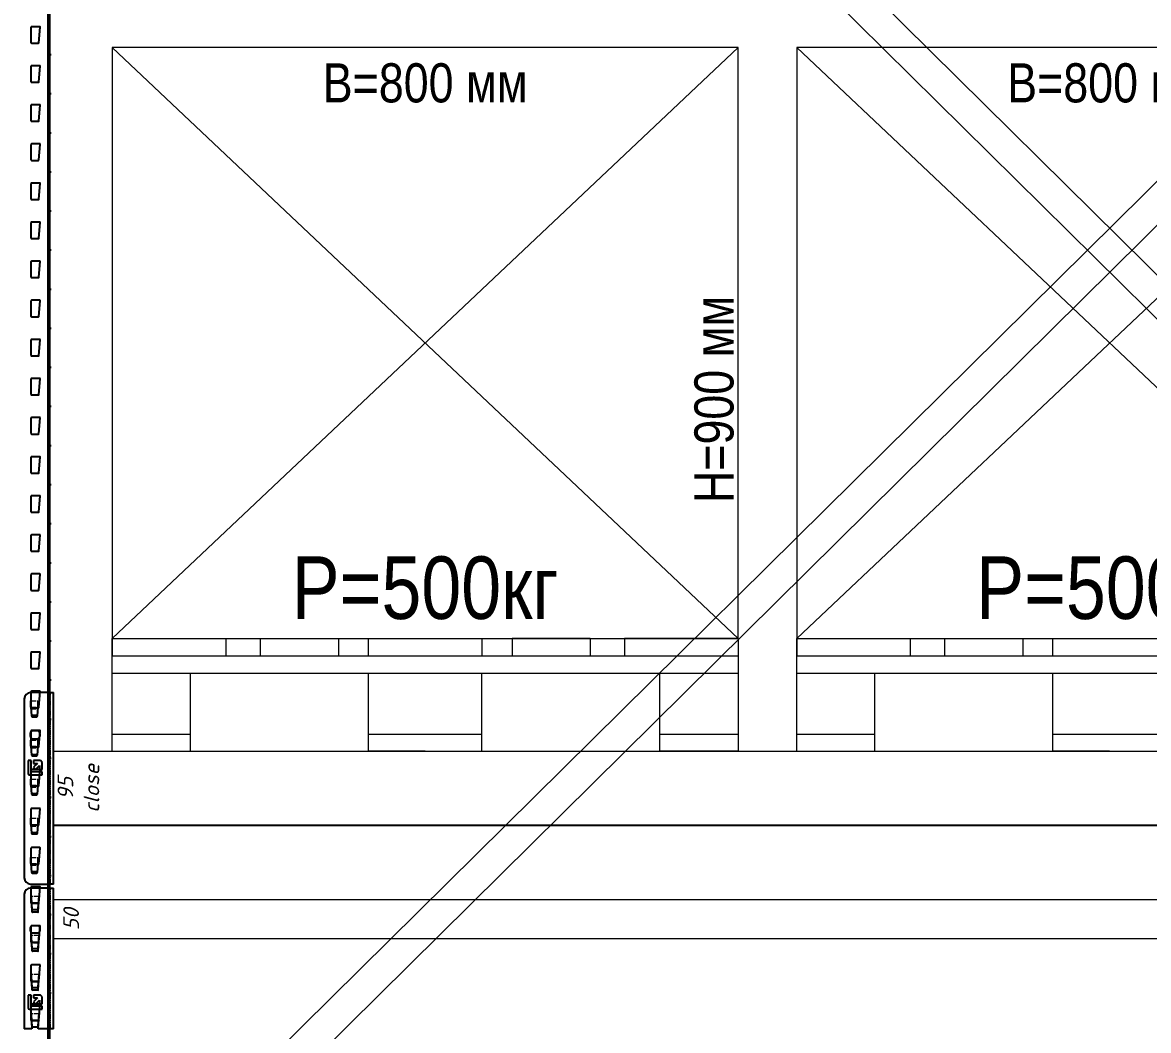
# Model space of a CAD drawing. Header units: millimetres. Extents: x 2140 to 223837, y 2113 to 170313.
# Drawn here: x 220067 to 221506, y 117347 to 118636 of the extents above; entities that cross this region are included whole.
import ezdxf

# ---------------------------------------------------------------- set-up
doc = ezdxf.new("R2010")
doc.units = ezdxf.units.MM
doc.linetypes.add('PHANTOM', pattern=[12.7, 6.35, -1.27, 1.27, -1.27, 1.27, -1.27])
doc.layers.add('0_ANNOT_Dimensions', color=7, linetype='Continuous')
doc.layers.add('2.Стойка', color=7, linetype='Continuous')
for name, color, linetype, lineweight in [('1.Балка', 5, 'Continuous', 0), ('20.Груз', 7, 'Continuous', 0), ('25.Размера', 7, 'Continuous', 0), ('37.Паллеты', 32, 'Continuous', 0), ('52.Труба СВЖ', 7, 'Continuous', 0), ('7.Поддон', 32, 'Continuous', 0)]:
    doc.layers.add(name, color=color, linetype=linetype, lineweight=lineweight)
doc.styles.add('Arial Narrow', font='ARIALN.TTF')
doc.styles.add('GOST', font='isocpeur.ttf')
doc.styles.add('Курсив', font='isocpeui.ttf')
doc.dimstyles.new('80', dxfattribs={"dimtxt": 80, "dimasz": 80, "dimexe": 0.18, "dimexo": 0, "dimgap": 20, "dimtad": 1, "dimdec": 0, "dimzin": 0, "dimdsep": 46, "dimtxsty": 'Курсив', "dimcen": 0.09, "dimadec": 0, "dimazin": 0, "dimtfac": 1, "dimtdec": 0, "dimtofl": 0, "dimtmove": 0, "dimatfit": 3, "dimfxl": 0.18, "dimtolj": 1, "dimtzin": 0, "dimarcsym": 0})
doc.dimstyles.new('blok40', dxfattribs={"dimtxt": 40, "dimasz": 80, "dimexe": 0.18, "dimexo": 0, "dimgap": 5, "dimtad": 1, "dimtoh": 1, "dimdec": 0, "dimzin": 0, "dimdsep": 46, "dimtxsty": 'GOST', "dimblk": 'NONE', "dimcen": 0.09, "dimse1": 1, "dimse2": 1, "dimsd1": 1, "dimsd2": 1, "dimadec": 0, "dimazin": 0, "dimtfac": 1, "dimtdec": 0, "dimtofl": 0, "dimtmove": 0, "dimatfit": 2, "dimldrblk": 'NONE', "dimfxl": 0.18, "dimtolj": 1, "dimtzin": 0, "dimarcsym": 0})
doc.dimstyles.new('Рзм блок', dxfattribs={"dimtxt": 40, "dimasz": 80, "dimexe": 0.18, "dimexo": 0, "dimgap": 5, "dimtad": 1, "dimtoh": 1, "dimdec": 0, "dimzin": 0, "dimdsep": 46, "dimtxsty": 'Курсив', "dimblk": 'NONE', "dimcen": 0.09, "dimse1": 1, "dimse2": 1, "dimsd1": 1, "dimsd2": 1, "dimadec": 0, "dimazin": 0, "dimtfac": 1, "dimtdec": 0, "dimtofl": 0, "dimtmove": 0, "dimatfit": 2, "dimldrblk": 'NONE', "dimfxl": 0.18, "dimtolj": 1, "dimtzin": 0, "dimarcsym": 0})

# ---------------------------------------------------------------- blocks, each defined once
blk = doc.blocks.new('*U491')
at = {"layer": '2.Стойка', "color": 0, "linetype": 'ByBlock'}
for p, q in [((-2, 0), (-2, 12200)), ((0, 0), (0, 12200)), ((-24, 8900.5), (-24, 8880.5)), ((-12.5, 8901), (-23.5, 8901)), ((-13.9, 8880.5), (-12, 8900.5)), ((-23.5, 8880), (-14.4, 8880)), ((0, 8870.5), (-2, 8870.5)), ((2, 8865), (-2, 8865)), ((0, 8859.5), (-2, 8859.5)), ((-24, 8850.5), (-24, 8830.5)), ((-12.5, 8851), (-23.5, 8851)), ((-13.9, 8830.5), (-12, 8850.5)), ((-23.5, 8830), (-14.4, 8830)), ((0, 8820.5), (-2, 8820.5)), ((2, 8815), (-2, 8815)), ((0, 8809.5), (-2, 8809.5)), ((-24, 8800.5), (-24, 8780.5)), ((-12.5, 8801), (-23.5, 8801)), ((-13.9, 8780.5), (-12, 8800.5)), ((-23.5, 8780), (-14.4, 8780)), ((0, 8770.5), (-2, 8770.5)), ((2, 8765), (-2, 8765)), ((0, 8759.5), (-2, 8759.5)), ((-24, 8750.5), (-24, 8730.5)), ((-12.5, 8751), (-23.5, 8751)), ((-13.9, 8730.5), (-12, 8750.5)), ((-23.5, 8730), (-14.4, 8730)), ((0, 8720.5), (-2, 8720.5)), ((2, 8715), (-2, 8715)), ((0, 8709.5), (-2, 8709.5)), ((-24, 8700.5), (-24, 8680.5)), ((-12.5, 8701), (-23.5, 8701)), ((-13.9, 8680.5), (-12, 8700.5)), ((-23.5, 8680), (-14.4, 8680)), ((0, 8670.5), (-2, 8670.5)), ((-12.5, 8651), (-23.5, 8651)), ((2, 8665), (-2, 8665)), ((0, 8659.5), (-2, 8659.5)), ((-24, 8650.5), (-24, 8630.5)), ((-13.9, 8630.5), (-12, 8650.5)), ((-23.5, 8630), (-14.4, 8630)), ((0, 8620.5), (-2, 8620.5)), ((2, 8615), (-2, 8615)), ((0, 8609.5), (-2, 8609.5)), ((-24, 8600.5), (-24, 8580.5)), ((-12.5, 8601), (-23.5, 8601)), ((-13.9, 8580.5), (-12, 8600.5)), ((-23.5, 8580), (-14.4, 8580)), ((0, 8570.5), (-2, 8570.5)), ((2, 8565), (-2, 8565)), ((-24, 8550.5), (-24, 8530.5)), ((-12.5, 8551), (-23.5, 8551)), ((-13.9, 8530.5), (-12, 8550.5)), ((0, 8559.5), (-2, 8559.5)), ((-23.5, 8530), (-14.4, 8530)), ((0, 8520.5), (-2, 8520.5)), ((2, 8515), (-2, 8515)), ((0, 8509.5), (-2, 8509.5)), ((-24, 8500.5), (-24, 8480.5)), ((-12.5, 8501), (-23.5, 8501)), ((-13.9, 8480.5), (-12, 8500.5)), ((-23.5, 8480), (-14.4, 8480)), ((0, 8470.5), (-2, 8470.5)), ((2, 8465), (-2, 8465)), ((-24, 8450.5), (-24, 8430.5)), ((-12.5, 8451), (-23.5, 8451)), ((-13.9, 8430.5), (-12, 8450.5)), ((0, 8459.5), (-2, 8459.5)), ((-23.5, 8430), (-14.4, 8430)), ((0, 8420.5), (-2, 8420.5)), ((2, 8415), (-2, 8415)), ((0, 8409.5), (-2, 8409.5)), ((-24, 8400.5), (-24, 8380.5)), ((-12.5, 8401), (-23.5, 8401)), ((-13.9, 8380.5), (-12, 8400.5)), ((-23.5, 8380), (-14.4, 8380)), ((0, 8370.5), (-2, 8370.5)), ((2, 8365), (-2, 8365)), ((-24, 8350.5), (-24, 8330.5)), ((-12.5, 8351), (-23.5, 8351)), ((-13.9, 8330.5), (-12, 8350.5)), ((0, 8359.5), (-2, 8359.5)), ((-23.5, 8330), (-14.4, 8330)), ((0, 8320.5), (-2, 8320.5)), ((2, 8315), (-2, 8315)), ((0, 8309.5), (-2, 8309.5)), ((-24, 8300.5), (-24, 8280.5)), ((-12.5, 8301), (-23.5, 8301)), ((-13.9, 8280.5), (-12, 8300.5)), ((-23.5, 8280), (-14.4, 8280)), ((0, 8270.5), (-2, 8270.5)), ((2, 8265), (-2, 8265)), ((-24, 8250.5), (-24, 8230.5)), ((-12.5, 8251), (-23.5, 8251)), ((-13.9, 8230.5), (-12, 8250.5)), ((0, 8259.5), (-2, 8259.5)), ((-23.5, 8230), (-14.4, 8230)), ((0, 8220.5), (-2, 8220.5)), ((2, 8215), (-2, 8215)), ((0, 8209.5), (-2, 8209.5)), ((-24, 8200.5), (-24, 8180.5)), ((-12.5, 8201), (-23.5, 8201)), ((-13.9, 8180.5), (-12, 8200.5)), ((-23.5, 8180), (-14.4, 8180)), ((0, 8170.5), (-2, 8170.5)), ((2, 8165), (-2, 8165)), ((-24, 8150.5), (-24, 8130.5)), ((-12.5, 8151), (-23.5, 8151)), ((-13.9, 8130.5), (-12, 8150.5)), ((0, 8159.5), (-2, 8159.5)), ((-23.5, 8130), (-14.4, 8130)), ((0, 8120.5), (-2, 8120.5)), ((2, 8115), (-2, 8115)), ((0, 8109.5), (-2, 8109.5)), ((-24, 8100.5), (-24, 8080.5)), ((-12.5, 8101), (-23.5, 8101)), ((-13.9, 8080.5), (-12, 8100.5)), ((-23.5, 8080), (-14.4, 8080)), ((0, 8070.5), (-2, 8070.5)), ((2, 8065), (-2, 8065)), ((-24, 8050.5), (-24, 8030.5)), ((-12.5, 8051), (-23.5, 8051)), ((-13.9, 8030.5), (-12, 8050.5)), ((0, 8059.5), (-2, 8059.5)), ((-23.5, 8030), (-14.4, 8030)), ((0, 8020.5), (-2, 8020.5)), ((2, 8015), (-2, 8015)), ((0, 8009.5), (-2, 8009.5)), ((-24, 8000.5), (-24, 7980.5)), ((-12.5, 8001), (-23.5, 8001)), ((-13.9, 7980.5), (-12, 8000.5)), ((-23.5, 7980), (-14.4, 7980)), ((0, 7970.5), (-2, 7970.5)), ((2, 7965), (-2, 7965)), ((-24, 7950.5), (-24, 7930.5)), ((-12.5, 7951), (-23.5, 7951)), ((-13.9, 7930.5), (-12, 7950.5)), ((0, 7959.5), (-2, 7959.5)), ((-23.5, 7930), (-14.4, 7930)), ((0, 7920.5), (-2, 7920.5)), ((2, 7915), (-2, 7915)), ((0, 7909.5), (-2, 7909.5)), ((-24, 7900.5), (-24, 7880.5)), ((-12.5, 7901), (-23.5, 7901)), ((-13.9, 7880.5), (-12, 7900.5)), ((-23.5, 7880), (-14.4, 7880)), ((0, 7870.5), (-2, 7870.5)), ((2, 7865), (-2, 7865)), ((0, 7859.5), (-2, 7859.5)), ((-24, 7850.5), (-24, 7830.5)), ((-12.5, 7851), (-23.5, 7851)), ((-13.9, 7830.5), (-12, 7850.5)), ((-23.5, 7830), (-14.4, 7830)), ((0, 7820.5), (-2, 7820.5)), ((2, 7815), (-2, 7815)), ((0, 7809.5), (-2, 7809.5)), ((-24, 7800.5), (-24, 7780.5)), ((-12.5, 7801), (-23.5, 7801)), ((-13.9, 7780.5), (-12, 7800.5)), ((-23.5, 7780), (-14.4, 7780)), ((0, 7770.5), (-2, 7770.5)), ((2, 7765), (-2, 7765)), ((0, 7759.5), (-2, 7759.5)), ((-24, 7750.5), (-24, 7730.5)), ((-12.5, 7751), (-23.5, 7751)), ((-13.9, 7730.5), (-12, 7750.5)), ((-23.5, 7730), (-14.4, 7730)), ((0, 7720.5), (-2, 7720.5)), ((-12.5, 7701), (-23.5, 7701)), ((2, 7715), (-2, 7715)), ((0, 7709.5), (-2, 7709.5)), ((-24, 7700.5), (-24, 7680.5)), ((-13.9, 7680.5), (-12, 7700.5)), ((-23.5, 7680), (-14.4, 7680)), ((0, 7670.5), (-2, 7670.5)), ((2, 7665), (-2, 7665)), ((0, 7659.5), (-2, 7659.5)), ((-24, 7650.5), (-24, 7630.5)), ((-12.5, 7651), (-23.5, 7651)), ((-13.9, 7630.5), (-12, 7650.5)), ((-23.5, 7630), (-14.4, 7630)), ((0, 7620.5), (-2, 7620.5))]:
    blk.add_line(p, q, dxfattribs=at)
for centre, start, end in [((-23.5, 8900.5), 90, 180), ((-12.5, 8900.5), 354.5597, 90), ((-23.5, 8880.5), 180, 270), ((-14.4, 8880.5), 270, 354.5597), ((-23.5, 8850.5), 90, 180), ((-12.5, 8850.5), 354.5597, 90), ((-23.5, 8830.5), 180, 270), ((-14.4, 8830.5), 270, 354.5597), ((-23.5, 8800.5), 90, 180), ((-12.5, 8800.5), 354.5597, 90), ((-23.5, 8780.5), 180, 270), ((-14.4, 8780.5), 270, 354.5597), ((-23.5, 8750.5), 90, 180), ((-12.5, 8750.5), 354.5597, 90), ((-23.5, 8730.5), 180, 270), ((-14.4, 8730.5), 270, 354.5597), ((-23.5, 8700.5), 90, 180), ((-12.5, 8700.5), 354.5597, 90), ((-23.5, 8680.5), 180, 270), ((-14.4, 8680.5), 270, 354.5597), ((-23.5, 8650.5), 90, 180), ((-12.5, 8650.5), 354.5597, 90), ((-23.5, 8630.5), 180, 270), ((-14.4, 8630.5), 270, 354.5597), ((-23.5, 8600.5), 90, 180), ((-12.5, 8600.5), 354.5597, 90), ((-23.5, 8580.5), 180, 270), ((-14.4, 8580.5), 270, 354.5597), ((-23.5, 8550.5), 90, 180), ((-12.5, 8550.5), 354.5597, 90), ((-23.5, 8530.5), 180, 270), ((-14.4, 8530.5), 270, 354.5597), ((-23.5, 8500.5), 90, 180), ((-12.5, 8500.5), 354.5597, 90), ((-23.5, 8480.5), 180, 270), ((-14.4, 8480.5), 270, 354.5597), ((-23.5, 8450.5), 90, 180), ((-12.5, 8450.5), 354.5597, 90), ((-23.5, 8430.5), 180, 270), ((-14.4, 8430.5), 270, 354.5597), ((-23.5, 8400.5), 90, 180), ((-12.5, 8400.5), 354.5597, 90), ((-23.5, 8380.5), 180, 270), ((-14.4, 8380.5), 270, 354.5597), ((-23.5, 8350.5), 90, 180), ((-12.5, 8350.5), 354.5597, 90), ((-23.5, 8330.5), 180, 270), ((-14.4, 8330.5), 270, 354.5597), ((-23.5, 8300.5), 90, 180), ((-12.5, 8300.5), 354.5597, 90), ((-23.5, 8280.5), 180, 270), ((-14.4, 8280.5), 270, 354.5597), ((-23.5, 8250.5), 90, 180), ((-12.5, 8250.5), 354.5597, 90), ((-23.5, 8230.5), 180, 270), ((-14.4, 8230.5), 270, 354.5597), ((-23.5, 8200.5), 90, 180), ((-12.5, 8200.5), 354.5597, 90), ((-23.5, 8180.5), 180, 270), ((-14.4, 8180.5), 270, 354.5597), ((-23.5, 8150.5), 90, 180), ((-12.5, 8150.5), 354.5597, 90), ((-23.5, 8130.5), 180, 270), ((-14.4, 8130.5), 270, 354.5597), ((-23.5, 8100.5), 90, 180), ((-12.5, 8100.5), 354.5597, 90), ((-23.5, 8080.5), 180, 270), ((-14.4, 8080.5), 270, 354.5597), ((-23.5, 8050.5), 90, 180), ((-12.5, 8050.5), 354.5597, 90), ((-23.5, 8030.5), 180, 270), ((-14.4, 8030.5), 270, 354.5597), ((-23.5, 8000.5), 90, 180), ((-12.5, 8000.5), 354.5597, 90), ((-23.5, 7980.5), 180, 270), ((-14.4, 7980.5), 270, 354.5597), ((-23.5, 7950.5), 90, 180), ((-12.5, 7950.5), 354.5597, 90), ((-23.5, 7930.5), 180, 270), ((-14.4, 7930.5), 270, 354.5597), ((-23.5, 7900.5), 90, 180), ((-12.5, 7900.5), 354.5597, 90), ((-23.5, 7880.5), 180, 270), ((-14.4, 7880.5), 270, 354.5597), ((-23.5, 7850.5), 90, 180), ((-12.5, 7850.5), 354.5597, 90), ((-23.5, 7830.5), 180, 270), ((-14.4, 7830.5), 270, 354.5597), ((-23.5, 7800.5), 90, 180), ((-12.5, 7800.5), 354.5597, 90), ((-23.5, 7780.5), 180, 270), ((-14.4, 7780.5), 270, 354.5597), ((-23.5, 7750.5), 90, 180), ((-12.5, 7750.5), 354.5597, 90), ((-23.5, 7730.5), 180, 270), ((-14.4, 7730.5), 270, 354.5597), ((-23.5, 7700.5), 90, 180), ((-12.5, 7700.5), 354.5597, 90), ((-23.5, 7680.5), 180, 270), ((-14.4, 7680.5), 270, 354.5597), ((-23.5, 7650.5), 90, 180), ((-12.5, 7650.5), 354.5597, 90), ((-23.5, 7630.5), 180, 270), ((-14.4, 7630.5), 270, 354.5597)]:
    blk.add_arc(centre, 0.5, start, end, dxfattribs=at)
blk = doc.blocks.new('*D774')
at = {"layer": 'Defpoints', "color": 0, "linetype": 'ByBlock', "transparency": 16777216}
for p in [(5, 19.3), (2705, 19.3), (2705, -11.8)]:
    blk.add_point(p, dxfattribs=at)
at = {"layer": 'Defpoints', "color": 0, "linetype": 'ByBlock', "transparency": 16777216, "insert": (2669.4, 3.4), "char_height": 20, "attachment_point": 5, "style": 'Курсив'}
blk.add_mtext('\\A1;2700', dxfattribs=at)
blk = doc.blocks.new('_None')
blk = doc.blocks.new('*D784')
at = {"layer": 'Defpoints', "color": 0, "linetype": 'ByBlock', "transparency": 16777216}
for p in [(8, 19.3), (42.4, 19.3), (8, -30.7)]:
    blk.add_point(p, dxfattribs=at)
at = {"layer": 'Defpoints', "color": 0, "linetype": 'ByBlock', "transparency": 16777216, "insert": (27.4, -5.7), "char_height": 20, "attachment_point": 5, "rotation": 90, "style": 'Курсив'}
blk.add_mtext('\\A1;50', dxfattribs=at)
blk = doc.blocks.new('*D1729')
at = {"layer": 'Defpoints', "color": 0, "transparency": 16777216}
for p in [(5, -40.7), (5, -135.7), (68.4, -135.7)]:
    blk.add_point(p, dxfattribs=at)
at = {"layer": '0_ANNOT_Dimensions', "color": 0, "transparency": 16777216, "insert": (36.7, -88.2), "char_height": 20, "attachment_point": 5, "rotation": 90, "style": 'Курсив'}
blk.add_mtext('\\A1;95\\Pclose', dxfattribs=at)
blk = doc.blocks.new('*U712')
at = {"layer": '52.Труба СВЖ', "color": 3}
for p, q in [((2830.2, 3195.3), (-28.3, 367.2)), ((-0.2, 3195.3), (2860.4, 365)), ((2832.3, 336.6), (-28.3, 3166.8)), ((-0.2, 338.7), (2858.3, 3166.8))]:
    blk.add_line(p, q, dxfattribs=at)
blk = doc.blocks.new('поддон')
at = {"layer": '7.Поддон', "color": 0, "linetype": 'ByBlock'}
for p, q in [((0, 0), (0, 144)), ((0, 144), (0, 122)), ((0, 144), (145, 144)), ((145, 144), (145, 122)), ((189, 144), (289, 144)), ((189, 144), (189, 122)), ((289, 144), (289, 122)), ((327.5, 122), (327.5, 144)), ((327.5, 144), (472.5, 144)), ((472.5, 144), (472.5, 122)), ((611, 144), (511, 144)), ((511, 144), (511, 122)), ((611, 144), (611, 122)), ((800, 144), (655, 144)), ((655, 144), (655, 122)), ((800, 144), (800, 0)), ((0, 122), (800, 122)), ((0, 100), (800, 100)), ((100, 0), (100, 100)), ((327.5, 0), (327.5, 100)), ((472.5, 0), (472.5, 100)), ((700, 0), (700, 100)), ((0, 22), (100, 22)), ((327.5, 22), (472.5, 22)), ((700, 22), (800, 22)), ((0, 0), (100, 0)), ((400, 0), (327.5, 0)), ((400, 0), (472.5, 0)), ((800, 0), (700, 0))]:
    blk.add_line(p, q, dxfattribs=at)
blk = doc.blocks.new('*D1571')
at = {"layer": 'Defpoints', "color": 0, "linetype": 'ByBlock', "transparency": 16777216}
for p in [(475, 500, 0), (475, 0, 0), (475, 0)]:
    blk.add_point(p, dxfattribs=at)
at = {"layer": '25.Размера', "color": 0, "linetype": 'ByBlock', "transparency": 16777216, "insert": (475, 208.6), "char_height": 80, "attachment_point": 5, "style": 'Arial Narrow'}
blk.add_mtext('\\A1;Р=500кг', dxfattribs=at)
blk = doc.blocks.new('*D1584')
at = {"layer": 'Defpoints', "color": 0, "linetype": 'ByBlock', "transparency": 16777216}
for p in [(75, 900), (875, 900), (875, 900)]:
    blk.add_point(p, dxfattribs=at)
at = {"layer": '25.Размера', "color": 0, "linetype": 'ByBlock', "transparency": 16777216, "insert": (475, 854.5), "char_height": 50, "attachment_point": 5, "style": 'Arial Narrow'}
blk.add_mtext('\\A1;В=800 мм', dxfattribs=at)
blk = doc.blocks.new('*D1576')
at = {"layer": 'Defpoints', "color": 0, "linetype": 'ByBlock', "transparency": 16777216}
for p in [(875, 900), (875, 900), (875, 0)]:
    blk.add_point(p, dxfattribs=at)
at = {"layer": '25.Размера', "color": 0, "linetype": 'ByBlock', "transparency": 16777216, "insert": (844.5, 450), "char_height": 50, "attachment_point": 5, "rotation": 90, "style": 'Arial Narrow'}
blk.add_mtext('\\A1;Н=900 мм', dxfattribs=at)
blk = doc.blocks.new('*D1579')
at = {"layer": 'Defpoints', "color": 0, "linetype": 'ByBlock', "transparency": 16777216}
for p in [(1350, 500, 0), (1350, 0, 0), (1350, 0)]:
    blk.add_point(p, dxfattribs=at)
at = {"layer": '25.Размера', "color": 0, "linetype": 'ByBlock', "transparency": 16777216, "insert": (1350, 208.6), "char_height": 80, "attachment_point": 5, "style": 'Arial Narrow'}
blk.add_mtext('\\A1;Р=500кг', dxfattribs=at)
blk = doc.blocks.new('*D1580')
at = {"layer": 'Defpoints', "color": 0, "linetype": 'ByBlock', "transparency": 16777216}
for p in [(950, 900), (1750, 900), (1750, 900)]:
    blk.add_point(p, dxfattribs=at)
at = {"layer": '25.Размера', "color": 0, "linetype": 'ByBlock', "transparency": 16777216, "insert": (1350, 854.5), "char_height": 50, "attachment_point": 5, "style": 'Arial Narrow'}
blk.add_mtext('\\A1;В=800 мм', dxfattribs=at)
blk = doc.blocks.new('*U771')
at = {"layer": '1.Балка', "color": 0, "linetype": 'Continuous', "lineweight": 25}
for p, q in [((-3, 34.3), (-24.5, 34.3)), ((-3, 34.3), (5, 34.3)), ((5, -145.7), (5, 34.3)), ((-32.5, 26.3), (-32.5, -145.7)), ((-23.8, 23.6), (-23.8, 22.6)), ((-23.8, 22.6), (-22.8, 4.2)), ((-23.4, 16.1), (-22.7, 4.2)), ((-23.4, 15.7), (-23.3, 15.2)), ((-14.7, 4.2), (-14, 16.1)), ((-14.6, 4.2), (-13.6, 22.6)), ((-14.1, 15.2), (-14, 15.7)), ((-13.6, 23.6), (-13.6, 22.6)), ((-23.2, 14), (-22.8, 7.2)), ((-15.3, 6.5), (-22.1, 6.5)), ((-15.4, 3.5), (-22, 3.5)), ((-14.6, 7.2), (-14.2, 14)), ((-14.1, -13.8), (-22.9, -13.8)), ((-23.8, -26.4), (-23.8, -27.4)), ((-23.8, -27.4), (-22.8, -45.8)), ((-22.9, -23), (-14.1, -23)), ((-14.6, -45.8), (-13.6, -27.4)), ((-13.6, -26.4), (-13.6, -27.4)), ((-23.4, -33.9), (-22.7, -45.8)), ((-23.4, -34.3), (-23.3, -34.8)), ((-23.2, -36), (-22.8, -42.8)), ((-14.7, -45.8), (-14, -33.9)), ((-14.6, -42.8), (-14.2, -36)), ((-14.1, -34.8), (-14, -34.3)), ((-15.3, -43.5), (-22.1, -43.5)), ((-15.4, -46.5), (-22, -46.5)), ((-23.8, -76.4), (-23.8, -77.4)), ((-23.8, -77.4), (-22.8, -95.8)), ((-23.4, -83.9), (-22.7, -95.8)), ((-23.4, -84.3), (-23.3, -84.8)), ((-23.2, -86), (-22.8, -92.8)), ((-14.7, -95.8), (-14, -83.9)), ((-14.6, -95.8), (-13.6, -77.4)), ((-14.6, -92.8), (-14.2, -86)), ((-14.1, -84.8), (-14, -84.3)), ((-13.6, -76.4), (-13.6, -77.4)), ((-15.3, -93.5), (-22.1, -93.5)), ((-15.4, -96.5), (-22, -96.5)), ((-27.5, -102.7), (-27.5, -119.2)), ((-23.7, -102.7), (-27.5, -102.7)), ((-23.7, -116.9), (-23.7, -102.7)), ((-15.8, -106.2), (-20.9, -111.2)), ((-20.9, -111.2), (-18, -114)), ((-11.7, -102.7), (-20.7, -102.7)), ((-20.7, -102.7), (-20.7, -106.2)), ((-20.7, -106.2), (-15.8, -106.2)), ((-18, -114), (-13, -109)), ((-13, -109), (-13, -113.9)), ((-13, -113.9), (-9.5, -113.9)), ((-9.5, -104.9), (-11.7, -102.7)), ((-9.5, -113.9), (-9.5, -104.9)), ((-26, -120.7), (-9.5, -120.7)), ((-23.8, -126.4), (-23.8, -127.4)), ((-23.8, -127.4), (-22.8, -145.7)), ((-9.5, -116.9), (-23.7, -116.9)), ((-14.6, -145.7), (-13.6, -127.4)), ((-13.6, -126.4), (-13.6, -127.4)), ((-9.5, -120.7), (-9.5, -116.9)), ((-23.4, -133.9), (-22.7, -145.7)), ((-23.4, -134.3), (-23.3, -134.8)), ((-23.2, -136), (-22.8, -142.8)), ((-15.3, -143.5), (-22.1, -143.5)), ((-14.7, -145.7), (-14, -133.9)), ((-14.6, -142.8), (-14.2, -136)), ((-14.1, -134.8), (-14, -134.3)), ((-22.8, -145.7), (-32.5, -145.7)), ((-22.8, -145.7), (-22.7, -145.7)), ((-14.7, -145.7), (-14.6, -145.7)), ((-3, -145.7), (-14.6, -145.7)), ((5, -145.7), (-3, -145.7))]:
    blk.add_line(p, q, dxfattribs=at)
at = {"layer": '1.Балка', "color": 0, "linetype": 'PHANTOM', "lineweight": 18}
for p, q in [((1, -145.7), (1, 34.3)), ((-13.6, 23.6), (-23.8, 23.6)), ((-23.4, 15.7), (-14, 15.7)), ((-14.1, 15.2), (-23.3, 15.2)), ((-14.2, 14), (-23.2, 14)), ((-22.7, 4.2), (-22.8, 4.2)), ((-14.6, 4.2), (-14.7, 4.2)), ((-13.6, -26.4), (-23.8, -26.4)), ((-23.4, -34.3), (-14, -34.3)), ((-14.1, -34.8), (-23.3, -34.8)), ((-14.2, -36), (-23.2, -36)), ((-22.7, -45.8), (-22.8, -45.8)), ((-14.6, -45.8), (-14.7, -45.8)), ((-13.6, -76.4), (-23.8, -76.4)), ((-23.4, -84.3), (-14, -84.3)), ((-14.1, -84.8), (-23.3, -84.8)), ((-14.2, -86), (-23.2, -86)), ((-22.7, -95.8), (-22.8, -95.8)), ((-14.6, -95.8), (-14.7, -95.8)), ((-13.6, -126.4), (-23.8, -126.4)), ((-23.4, -134.3), (-14, -134.3)), ((-14.1, -134.8), (-23.3, -134.8)), ((-14.2, -136), (-23.2, -136))]:
    blk.add_line(p, q, dxfattribs=at)
at = {"layer": '1.Балка', "color": 0, "linetype": 'ByBlock'}
for p, q in [((2705, 19.3), (5, 19.3)), ((2705, -30.7), (5, -30.7))]:
    blk.add_line(p, q, dxfattribs=at)
at = {"layer": '1.Балка', "color": 0, "linetype": 'Continuous', "lineweight": 25}
for centre, radius, start, end in [((-24.5, 26.3), 8, 90, 180), ((-19, -18.4), 6, 129.9445, 230.0555), ((-18, -18.4), 6, 309.9445, 50.0555), ((-26, -119.2), 1.5, 180, 270)]:
    blk.add_arc(centre, radius, start, end, dxfattribs=at)
for centre, major_axis, ratio, start_param, end_param in [((-23.7, 23.6), (-0.49, 9), 0.014521, 1.677936, 2.551772), ((-23.7, 23.6), (-0.49, 9), 0.014521, 2.551772, 2.642656), ((-23.2, 13.4), (-0.11, 2), 0.014521, 4.973399, 5.784249), ((-14.2, 13.4), (0.11, 2), 0.014521, 0.498937, 1.309786), ((-13.7, 23.6), (0.49, 9), 0.014521, 3.731413, 4.605249), ((-13.7, 23.6), (0.49, 9), 0.014521, 3.640529, 3.731413), ((-22.1, 7.2), (0.539, -0.524), 0.996104, 3.968676, 5.485179), ((-22, 4.2), (0.75, 0), 0.999894, 3.195886, 4.712389), ((-22, 4.2), (0.75, 0), 0.999894, 3.195886, 4.712389), ((-15.4, 4.2), (0.75, 0), 0.999894, 4.712389, 6.228892), ((-15.4, 4.2), (0.75, 0), 0.999894, 4.712389, 6.228892), ((-15.3, 7.2), (0.539, 0.524), 0.996104, 3.939599, 5.456102), ((-23.7, -26.4), (-0.49, 9), 0.014521, 1.677936, 2.551772), ((-13.7, -26.4), (0.49, 9), 0.014521, 3.731413, 4.605249), ((-23.7, -26.4), (-0.49, 9), 0.014521, 2.551772, 2.642656), ((-23.2, -36.6), (-0.11, 2), 0.014521, 4.973399, 5.784249), ((-22.1, -42.8), (0.539, -0.524), 0.996104, 3.968676, 5.485179), ((-15.3, -42.8), (0.539, 0.524), 0.996104, 3.939599, 5.456102), ((-14.2, -36.6), (0.11, 2), 0.014521, 0.498937, 1.309786), ((-13.7, -26.4), (0.49, 9), 0.014521, 3.640529, 3.731413), ((-22, -45.8), (0.75, 0), 0.999894, 3.195886, 4.712389), ((-22, -45.8), (0.75, 0), 0.999894, 3.195886, 4.712389), ((-15.4, -45.8), (0.75, 0), 0.999894, 4.712389, 6.228892), ((-15.4, -45.8), (0.75, 0), 0.999894, 4.712389, 6.228892), ((-23.7, -76.4), (-0.49, 9), 0.014521, 1.677936, 2.551772), ((-23.7, -76.4), (-0.49, 9), 0.014521, 2.551772, 2.642656), ((-23.2, -86.6), (-0.11, 2), 0.014521, 4.973399, 5.784249), ((-14.2, -86.6), (0.11, 2), 0.014521, 0.498937, 1.309786), ((-13.7, -76.4), (0.49, 9), 0.014521, 3.731413, 4.605249), ((-13.7, -76.4), (0.49, 9), 0.014521, 3.640529, 3.731413), ((-22.1, -92.8), (0.539, -0.524), 0.996104, 3.968676, 5.485179), ((-22, -95.8), (0.75, 0), 0.999894, 3.195886, 4.712389), ((-22, -95.8), (0.75, 0), 0.999894, 3.195886, 4.712389), ((-15.4, -95.8), (0.75, 0), 0.999894, 4.712389, 6.228892), ((-15.4, -95.8), (0.75, 0), 0.999894, 4.712389, 6.228892), ((-15.3, -92.8), (0.539, 0.524), 0.996104, 3.939599, 5.456102), ((-23.7, -126.4), (-0.49, 9), 0.014521, 1.677936, 2.551772), ((-13.7, -126.4), (0.49, 9), 0.014521, 3.731413, 4.605249), ((-23.7, -126.4), (-0.49, 9), 0.014521, 2.551772, 2.642656), ((-23.2, -136.6), (-0.11, 2), 0.014521, 4.973399, 5.784249), ((-22.1, -142.8), (0.539, -0.524), 0.996104, 3.968676, 5.485179), ((-15.3, -142.8), (0.539, 0.524), 0.996104, 3.939599, 5.456102), ((-14.2, -136.6), (0.11, 2), 0.014521, 0.498937, 1.309786), ((-13.7, -126.4), (0.49, 9), 0.014521, 3.640529, 3.731413)]:
    blk.add_ellipse(centre, major_axis=major_axis, ratio=ratio, start_param=start_param, end_param=end_param, dxfattribs=at)
at = {"layer": '2.Стойка', "color": 40, "linetype": 'ByBlock', "true_color": 0xf8d731}
for p, q in [((-24, 35.5), (-24, 15.5)), ((-24, 35.5), (-24, 15.5)), ((-24, 35.5), (-24, 15.5)), ((-24, 35.5), (-24, 15.5)), ((-24, 35.5), (-24, 15.5)), ((-24, 35.5), (-24, 15.5)), ((-24, 35.5), (-24, 15.5)), ((-12.5, 36), (-23.5, 36)), ((-12.5, 36), (-23.5, 36)), ((-12.5, 36), (-23.5, 36)), ((-12.5, 36), (-23.5, 36)), ((-12.5, 36), (-23.5, 36)), ((-12.5, 36), (-23.5, 36)), ((-12.5, 36), (-23.5, 36)), ((-13.9, 15.5), (-12, 35.5)), ((-13.9, 15.5), (-12, 35.5)), ((-13.9, 15.5), (-12, 35.5)), ((-13.9, 15.5), (-12, 35.5)), ((-13.9, 15.5), (-12, 35.5)), ((-13.9, 15.5), (-12, 35.5)), ((-13.9, 15.5), (-12, 35.5)), ((-23.5, 15), (-14.4, 15)), ((-23.5, 15), (-14.4, 15)), ((-23.5, 15), (-14.4, 15)), ((-23.5, 15), (-14.4, 15)), ((-23.5, 15), (-14.4, 15)), ((-23.5, 15), (-14.4, 15)), ((-23.5, 15), (-14.4, 15))]:
    blk.add_line(p, q, dxfattribs=at)
for centre, start, end in [((-23.5, 35.5), 90, 180), ((-23.5, 35.5), 90, 180), ((-23.5, 35.5), 90, 180), ((-23.5, 35.5), 90, 180), ((-23.5, 35.5), 90, 180), ((-23.5, 35.5), 90, 180), ((-23.5, 35.5), 90, 180), ((-12.5, 35.5), 354.5597, 90), ((-12.5, 35.5), 354.5597, 90), ((-12.5, 35.5), 354.5597, 90), ((-12.5, 35.5), 354.5597, 90), ((-12.5, 35.5), 354.5597, 90), ((-12.5, 35.5), 354.5597, 90), ((-12.5, 35.5), 354.5597, 90), ((-23.5, 15.5), 180, 270), ((-23.5, 15.5), 180, 270), ((-23.5, 15.5), 180, 270), ((-23.5, 15.5), 180, 270), ((-23.5, 15.5), 180, 270), ((-23.5, 15.5), 180, 270), ((-23.5, 15.5), 180, 270), ((-14.4, 15.5), 270, 354.5597), ((-14.4, 15.5), 270, 354.5597), ((-14.4, 15.5), 270, 354.5597), ((-14.4, 15.5), 270, 354.5597), ((-14.4, 15.5), 270, 354.5597), ((-14.4, 15.5), 270, 354.5597), ((-14.4, 15.5), 270, 354.5597)]:
    blk.add_arc(centre, 0.5, start, end, dxfattribs=at)
at = {"layer": 'Defpoints', "color": 0, "linetype": 'ByBlock'}
dim = blk.add_linear_dim(base=(2705, -11.8), p1=(5, 19.3), p2=(2705, 19.3), dimstyle='Рзм блок', override={"dimtxt": 20}, dxfattribs=at)
dim.commit()
dim.dimension.update_dxf_attribs({"geometry": '*D774', "text_midpoint": (2669.4, -11.8), "dimtype": 160})
dim = blk.add_linear_dim(base=(42.4, 19.3), p1=(8, -30.7), p2=(8, 19.3), angle=90, dimstyle='Рзм блок', override={"dimtxt": 20}, dxfattribs=at)
dim.commit()
dim.dimension.update_dxf_attribs({"geometry": '*D784', "text_midpoint": (42.4, -5.7), "dimtype": 161})
blk = doc.blocks.new('*U1287')
at = {"layer": '1.Балка', "color": 3, "lineweight": 0}
blk.add_blockref('*U771', (-1355, 78.2), dxfattribs=at)
blk = doc.blocks.new('*U1288')
at = {"color": 0, "linetype": 'ByBlock', "lineweight": -2, "transparency": 16777216}
blk.add_blockref('*U1287', (0, 4000), dxfattribs=at)
blk = doc.blocks.new('*U1726')
at = {"layer": '1.Балка', "color": 0, "linetype": 'Continuous', "lineweight": 25}
for p, q in [((-2.5, 34.3), (-24.5, 34.3)), ((-2.5, 34.3), (5, 34.3)), ((5, -210.7), (5, 34.3)), ((-32.5, 26.3), (-32.5, -202.7)), ((-24.2, 15.8), (-24.2, 23.6)), ((-24.2, 15.8), (-23.2, 4.4)), ((-15.6, 4.4), (-14.6, 15.8)), ((-14.6, 15.8), (-14.6, 23.6)), ((-22.4, 5.3), (-16.4, 5.3)), ((-22.2, 3.5), (-16.6, 3.5)), ((-24.2, -34.2), (-24.2, -26.4)), ((-14.9, -14.7), (-22.5, -14.7)), ((-22.5, -24.7), (-14.9, -24.7)), ((-14.6, -34.2), (-14.6, -26.4)), ((-24.2, -34.2), (-23.2, -45.6)), ((-15.6, -45.6), (-14.6, -34.2)), ((-27.5, -52.7), (-27.5, -69.2)), ((-23.7, -52.7), (-27.5, -52.7)), ((-23.7, -66.9), (-23.7, -52.7)), ((-22.4, -44.7), (-16.4, -44.7)), ((-22.2, -46.5), (-16.6, -46.5)), ((-15.8, -56.2), (-20.9, -61.2)), ((-11.7, -52.7), (-20.7, -52.7)), ((-20.7, -52.7), (-20.7, -56.2)), ((-20.7, -56.2), (-15.8, -56.2)), ((-9.5, -54.9), (-11.7, -52.7)), ((-9.5, -63.9), (-9.5, -54.9)), ((-26, -70.7), (-9.5, -70.7)), ((-9.5, -66.9), (-23.7, -66.9)), ((-20.9, -61.2), (-18, -64)), ((-18, -64), (-13, -59)), ((-13, -59), (-13, -63.9)), ((-13, -63.9), (-9.5, -63.9)), ((-9.5, -70.7), (-9.5, -66.9)), ((-24.2, -84.2), (-24.2, -76.4)), ((-24.2, -84.2), (-23.2, -95.6)), ((-15.6, -95.6), (-14.6, -84.2)), ((-14.6, -84.2), (-14.6, -76.4)), ((-22.4, -94.7), (-16.4, -94.7)), ((-22.2, -96.5), (-16.6, -96.5)), ((-24.2, -134.2), (-24.2, -126.4)), ((-14.6, -134.2), (-14.6, -126.4)), ((-24.2, -134.2), (-23.2, -145.6)), ((-15.6, -145.6), (-14.6, -134.2)), ((2705, -135.7), (5, -135.7)), ((-22.4, -144.7), (-16.4, -144.7)), ((-22.2, -146.5), (-16.6, -146.5)), ((-24.2, -184.2), (-24.2, -176.4)), ((-24.2, -184.2), (-23.2, -195.6)), ((-15.6, -195.6), (-14.6, -184.2)), ((-14.6, -184.2), (-14.6, -176.4)), ((-22.4, -194.7), (-16.4, -194.7)), ((-22.2, -196.5), (-16.6, -196.5)), ((-24.5, -210.7), (-2.5, -210.7)), ((5, -210.7), (-2.5, -210.7))]:
    blk.add_line(p, q, dxfattribs=at)
at = {"layer": '1.Балка', "color": 0, "linetype": 'PHANTOM', "lineweight": 18}
for p, q in [((1, -210.7), (1, 34.3)), ((-24.2, 23.6), (-14.6, 23.6)), ((-24.2, 15.7), (-14.6, 15.7)), ((-24.1, 14.7), (-14.7, 14.7)), ((-24, 13.5), (-14.8, 13.5)), ((-24.2, -26.4), (-14.6, -26.4)), ((-24.2, -34.3), (-14.6, -34.3)), ((-24.1, -35.3), (-14.7, -35.3)), ((-24, -36.5), (-14.8, -36.5)), ((-24.2, -76.4), (-14.6, -76.4)), ((-24.2, -84.3), (-14.6, -84.3)), ((-24.1, -85.3), (-14.7, -85.3)), ((-24, -86.5), (-14.8, -86.5)), ((-24.2, -126.4), (-14.6, -126.4)), ((-24.2, -134.3), (-14.6, -134.3)), ((-24.1, -135.3), (-14.7, -135.3)), ((-24, -136.5), (-14.8, -136.5)), ((-24.2, -176.4), (-14.6, -176.4)), ((-24.2, -184.3), (-14.6, -184.3)), ((-24.1, -185.3), (-14.7, -185.3)), ((-24, -186.5), (-14.8, -186.5))]:
    blk.add_line(p, q, dxfattribs=at)
at = {"layer": '1.Балка', "color": 0}
blk.add_line((5, -40.7), (2705, -40.7), dxfattribs=at)
at = {"layer": '1.Балка', "color": 0, "linetype": 'Continuous', "lineweight": 25}
for centre, radius, start, end in [((-24.5, 26.3), 8, 90.0003, 179.9996), ((-22.4, 6.3), 0.99, 185.9117, 270.8038), ((-22.2, 4.5), 1.03, 183.6643, 268.5085), ((-22.2, 4.5), 1, 184.9955, 270.0045), ((-16.6, 4.5), 1.03, 271.4915, 356.3357), ((-16.6, 4.5), 1, 270.0014, 354.9985), ((-16.4, 6.3), 0.99, 269.1962, 354.0883), ((-19.2, -19.7), 6, 123.5568, 236.4432), ((-18.2, -19.7), 6, 303.5568, 56.4432), ((-22.4, -43.7), 0.99, 185.9116, 270.8034), ((-22.2, -45.5), 1.03, 183.6646, 268.5085), ((-22.2, -45.5), 1, 184.9955, 270.0045), ((-16.6, -45.5), 1.03, 271.4915, 356.3354), ((-16.6, -45.5), 1, 270.0014, 354.9985), ((-16.4, -43.7), 0.99, 269.1966, 354.0884), ((-26, -69.2), 1.5, 180.0004, 270), ((-22.4, -93.7), 0.99, 185.9118, 270.8034), ((-22.2, -95.5), 1.03, 183.6645, 268.5084), ((-22.2, -95.5), 1, 184.9956, 270.0045), ((-16.6, -95.5), 1.03, 271.4916, 356.3355), ((-16.6, -95.5), 1, 270.0014, 354.9985), ((-16.4, -93.7), 0.99, 269.1966, 354.0882), ((-22.4, -143.7), 0.99, 185.9119, 270.8034), ((-16.4, -143.7), 0.99, 269.1966, 354.0881), ((-22.2, -145.5), 1.03, 183.6645, 268.5083), ((-22.2, -145.5), 1, 184.9955, 270.0045), ((-16.6, -145.5), 1.03, 271.4917, 356.3355), ((-16.6, -145.5), 1, 270.0014, 354.9985), ((-22.4, -193.7), 0.99, 185.9116, 270.8034), ((-22.2, -195.5), 1.03, 183.6643, 268.5085), ((-22.2, -195.5), 1, 184.9955, 270.0045), ((-16.6, -195.5), 1.03, 271.4915, 356.3357), ((-16.6, -195.5), 1, 270.0014, 354.9985), ((-16.4, -193.7), 0.99, 269.1966, 354.0884), ((-24.5, -202.7), 8, 180.0004, 269.9997)]:
    blk.add_arc(centre, radius, start, end, dxfattribs=at)
at = {"layer": '0_ANNOT_Dimensions', "color": 0}
dim = blk.add_linear_dim(base=(68.4, -135.7), p1=(5, -40.7), p2=(5, -135.7), angle=90, text='<>\\Pclose', dimstyle='Рзм блок', override={"dimtxt": 20}, dxfattribs=at)
dim.commit()
dim.dimension.update_dxf_attribs({"geometry": '*D1729', "text_midpoint": (36.7, -88.2)})
blk = doc.blocks.new('*U1569')
at = {"layer": '20.Груз', "color": 0, "linetype": 'ByBlock'}
for p, q in [((75, 900), (875, 144)), ((75, 144), (875, 900)), ((950, 144), (1750, 900)), ((950, 900), (1750, 144))]:
    blk.add_line(p, q, dxfattribs=at)
for points in [[(75, 144), (875, 144), (875, 900), (75, 900)], [(950, 144), (1750, 144), (1750, 900), (950, 900)]]:
    blk.add_lwpolyline(points, close=True, dxfattribs=at)
at = {"layer": '7.Поддон', "color": 0, "linetype": 'ByBlock'}
for p in [(75, 0), (950, 0)]:
    blk.add_blockref('поддон', p, dxfattribs=at)
at = {"layer": '25.Размера', "color": 0, "linetype": 'ByBlock'}
for base, p1, p2, picture, middle in [((875, 900), (75, 900), (875, 900), '*D1584', (475, 854.5)), ((1750, 900), (950, 900), (1750, 900), '*D1580', (1350, 854.5))]:
    dim = blk.add_linear_dim(base=base, p1=p1, p2=p2, text='В=<> мм', dimstyle='blok40', override={"dimtxt": 50, "dimgap": 20, "dimtad": 4, "dimtxsty": 'Arial Narrow'}, dxfattribs=at)
    dim.commit()
    dim.dimension.update_dxf_attribs({"geometry": picture, "text_midpoint": middle})
dim = blk.add_linear_dim(base=(875, 900), p1=(875, 0), p2=(875, 900), angle=90, text='Н=<> мм', dimstyle='blok40', override={"dimtxt": 50, "dimtxsty": 'Arial Narrow'}, dxfattribs=at)
dim.commit()
dim.dimension.update_dxf_attribs({"geometry": '*D1576', "text_midpoint": (844.5, 450)})
for base, p1, p2, picture, middle in [((475, 0, 0), (475, 500), (475, 0), '*D1571', (475, 208.6, 0)), ((1350, 0, 0), (1350, 500), (1350, 0), '*D1579', (1350, 208.6, 0))]:
    dim = blk.add_linear_dim(base=base, p1=p1, p2=p2, angle=90, text='Р=<>кг', dimstyle='80', override={"dimtih": 1, "dimtxsty": 'Arial Narrow', "dimse1": 1, "dimse2": 1, "dimsd1": 1, "dimsd2": 1, "dimtmove": 2}, dxfattribs=at)
    dim.commit()
    dim.dimension.update_dxf_attribs({"geometry": picture, "text_midpoint": middle, "dimtype": 160})

msp = doc.modelspace()

# ---------------------------------------------------------------- block references
at = {"color": 0}
msp.add_blockref('*U712', (220041.7, 116577.5), dxfattribs=at)
msp.add_blockref('*U1288', (221456.7, 113416.3))
at = {"layer": '1.Балка', "color": 1}
msp.add_blockref('*U1726', (220101.7, 117744.5), dxfattribs=at)
at = {"layer": '2.Стойка', "color": 0}
msp.add_blockref('*U491', (220101.7, 109729.5), dxfattribs=at)
at = {"layer": '37.Паллеты', "color": 244, "lineweight": 0, "true_color": 0x991b1e}
msp.add_blockref('*U1569', (220106.7, 117703.8), dxfattribs=at)

doc.saveas('drawing.dxf')
